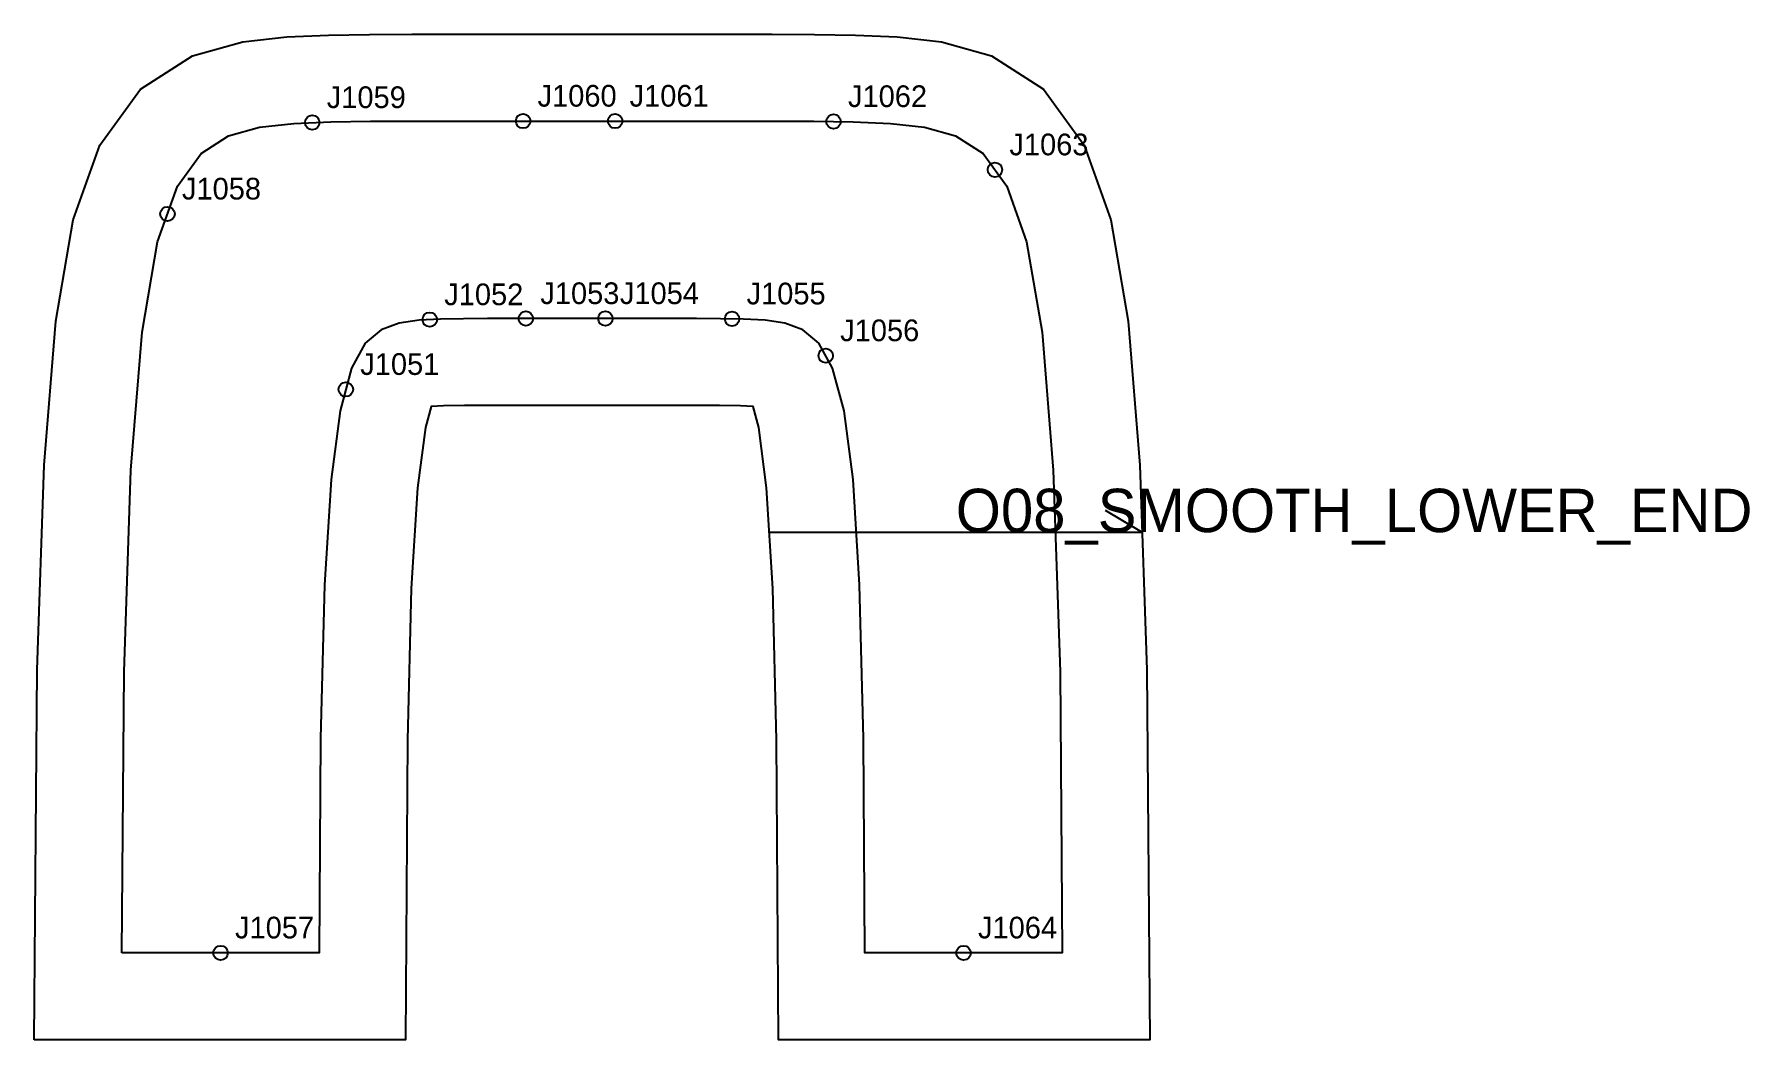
# Model space of a CAD drawing. Header units: millimetres. Extents: x -12 to 225, y -12 to 127.
import ezdxf

# ---------------------------------------------------------------- set-up
doc = ezdxf.new("R2010")
doc.units = ezdxf.units.MM
for name, color, linetype in [('CUT', 1, 'Continuous'), ('GRAIN', 3, 'Continuous'), ('LABEL', 7, 'Continuous'), ('NOTCH', 2, 'Continuous'), ('SEW', 5, 'Continuous')]:
    doc.layers.add(name, color=color, linetype=linetype)

msp = doc.modelspace()

# ---------------------------------------------------------------- linework, layer by layer
at = {"layer": 'CUT'}
msp.add_lwpolyline([(-12.1, -12), (-11.69, 39.13), (-10.73, 67.42), (-9.12, 87.33), (-6.71, 101.34), (-3.05, 111.68), (2.59, 119.41), (9.78, 124.01), (16.71, 125.97), (22.83, 126.67), (28.56, 126.9), (34.26, 126.98), (40.1, 127), (46.12, 127), (52.32, 127), (58.63, 127), (65, 127), (71.37, 127), (77.68, 127), (83.87, 127), (89.9, 127), (95.74, 126.98), (101.44, 126.9), (107.17, 126.67), (113.29, 125.97), (120.22, 124.01), (127.41, 119.41), (133.05, 111.68), (136.71, 101.34), (139.12, 87.33), (140.73, 67.42), (141.69, 39.13), (142.1, -12), (90.77, -12), (90.52, 29.46), (89.99, 50.36), (89.12, 64.3), (88.04, 72.62), (87.25, 75.54), (85.52, 75.63), (82.64, 75.68), (79.4, 75.7), (75.94, 75.7), (72.35, 75.7), (68.7, 75.7), (65, 75.7), (61.3, 75.7), (57.65, 75.7), (54.06, 75.7), (50.6, 75.7), (47.36, 75.68), (44.48, 75.63), (42.75, 75.54), (41.96, 72.62), (40.88, 64.3), (40.01, 50.36), (39.48, 29.46), (39.23, -12), (-12.1, -12)], close=True, dxfattribs=at)
at = {"layer": 'GRAIN'}
for p, q in [((140.98, 58.17), (135.98, 61.17)), ((89.58, 58.17), (140.98, 58.17))]:
    msp.add_line(p, q, dxfattribs=at)
at = {"layer": 'NOTCH'}
for centre in [(26.33, 114.8), (55.47, 115), (68.19, 115), (98.38, 114.94), (120.69, 108.27), (6.31, 102.16), (42.57, 87.55), (55.85, 87.7), (66.85, 87.7), (84.36, 87.66), (97.3, 82.57), (30.96, 77.91), (13.65, 0), (116.35, 0)]:
    msp.add_circle(centre, 1, dxfattribs=at)
at = {"layer": 'SEW'}
msp.add_lwpolyline([(0, 0), (0.31, 38.88), (1.25, 66.73), (2.8, 85.82), (4.95, 98.3), (7.68, 106.02), (10.95, 110.51), (14.75, 112.95), (19.04, 114.15), (23.76, 114.69), (28.89, 114.91), (34.36, 114.98), (40.13, 115), (46.13, 115), (52.32, 115), (58.63, 115), (65, 115), (71.37, 115), (77.68, 115), (83.87, 115), (89.87, 115), (95.64, 114.98), (101.11, 114.91), (106.24, 114.69), (110.96, 114.15), (115.25, 112.95), (119.05, 110.51), (122.32, 106.02), (125.05, 98.3), (127.2, 85.82), (128.75, 66.73), (129.69, 38.88), (130, 0), (102.7, 0), (102.52, 29.65), (101.98, 50.89), (101.08, 65.45), (99.83, 74.96), (98.25, 80.85), (96.35, 84.28), (94.14, 86.13), (91.66, 87.05), (88.92, 87.47), (85.94, 87.63), (82.77, 87.68), (79.43, 87.7), (75.94, 87.7), (72.35, 87.7), (68.7, 87.7), (65, 87.7), (61.3, 87.7), (57.65, 87.7), (54.06, 87.7), (50.57, 87.7), (47.23, 87.68), (44.06, 87.63), (41.08, 87.47), (38.34, 87.05), (35.86, 86.13), (33.65, 84.28), (31.75, 80.85), (30.17, 74.96), (28.92, 65.45), (28.02, 50.89), (27.48, 29.65), (27.3, 0)], close=True, dxfattribs=at)

# ---------------------------------------------------------------- texts
at = {"layer": 'LABEL'}
for s, height, p in [('J1059', 3, (28.33, 116.8)), ('J1060', 3, (57.47, 117)), ('J1061', 3, (70.19, 117)), ('J1062', 3, (100.38, 116.94)), ('J1063', 3, (122.69, 110.27)), ('J1058', 3, (8.31, 104.16)), ('J1052', 3, (44.57, 89.55)), ('J1053', 3, (57.85, 89.7)), ('J1054', 3, (68.85, 89.7)), ('J1055', 3, (86.36, 89.66)), ('J1056', 3, (99.3, 84.57)), ('J1051', 3, (32.96, 79.91)), ('O08_SMOOTH_LOWER_END', 6, (115.28, 58.17)), ('J1057', 3, (15.65, 2)), ('J1064', 3, (118.35, 2))]:
    msp.add_text(s, height=height, dxfattribs=at).set_placement(p)

doc.saveas('drawing.dxf')
